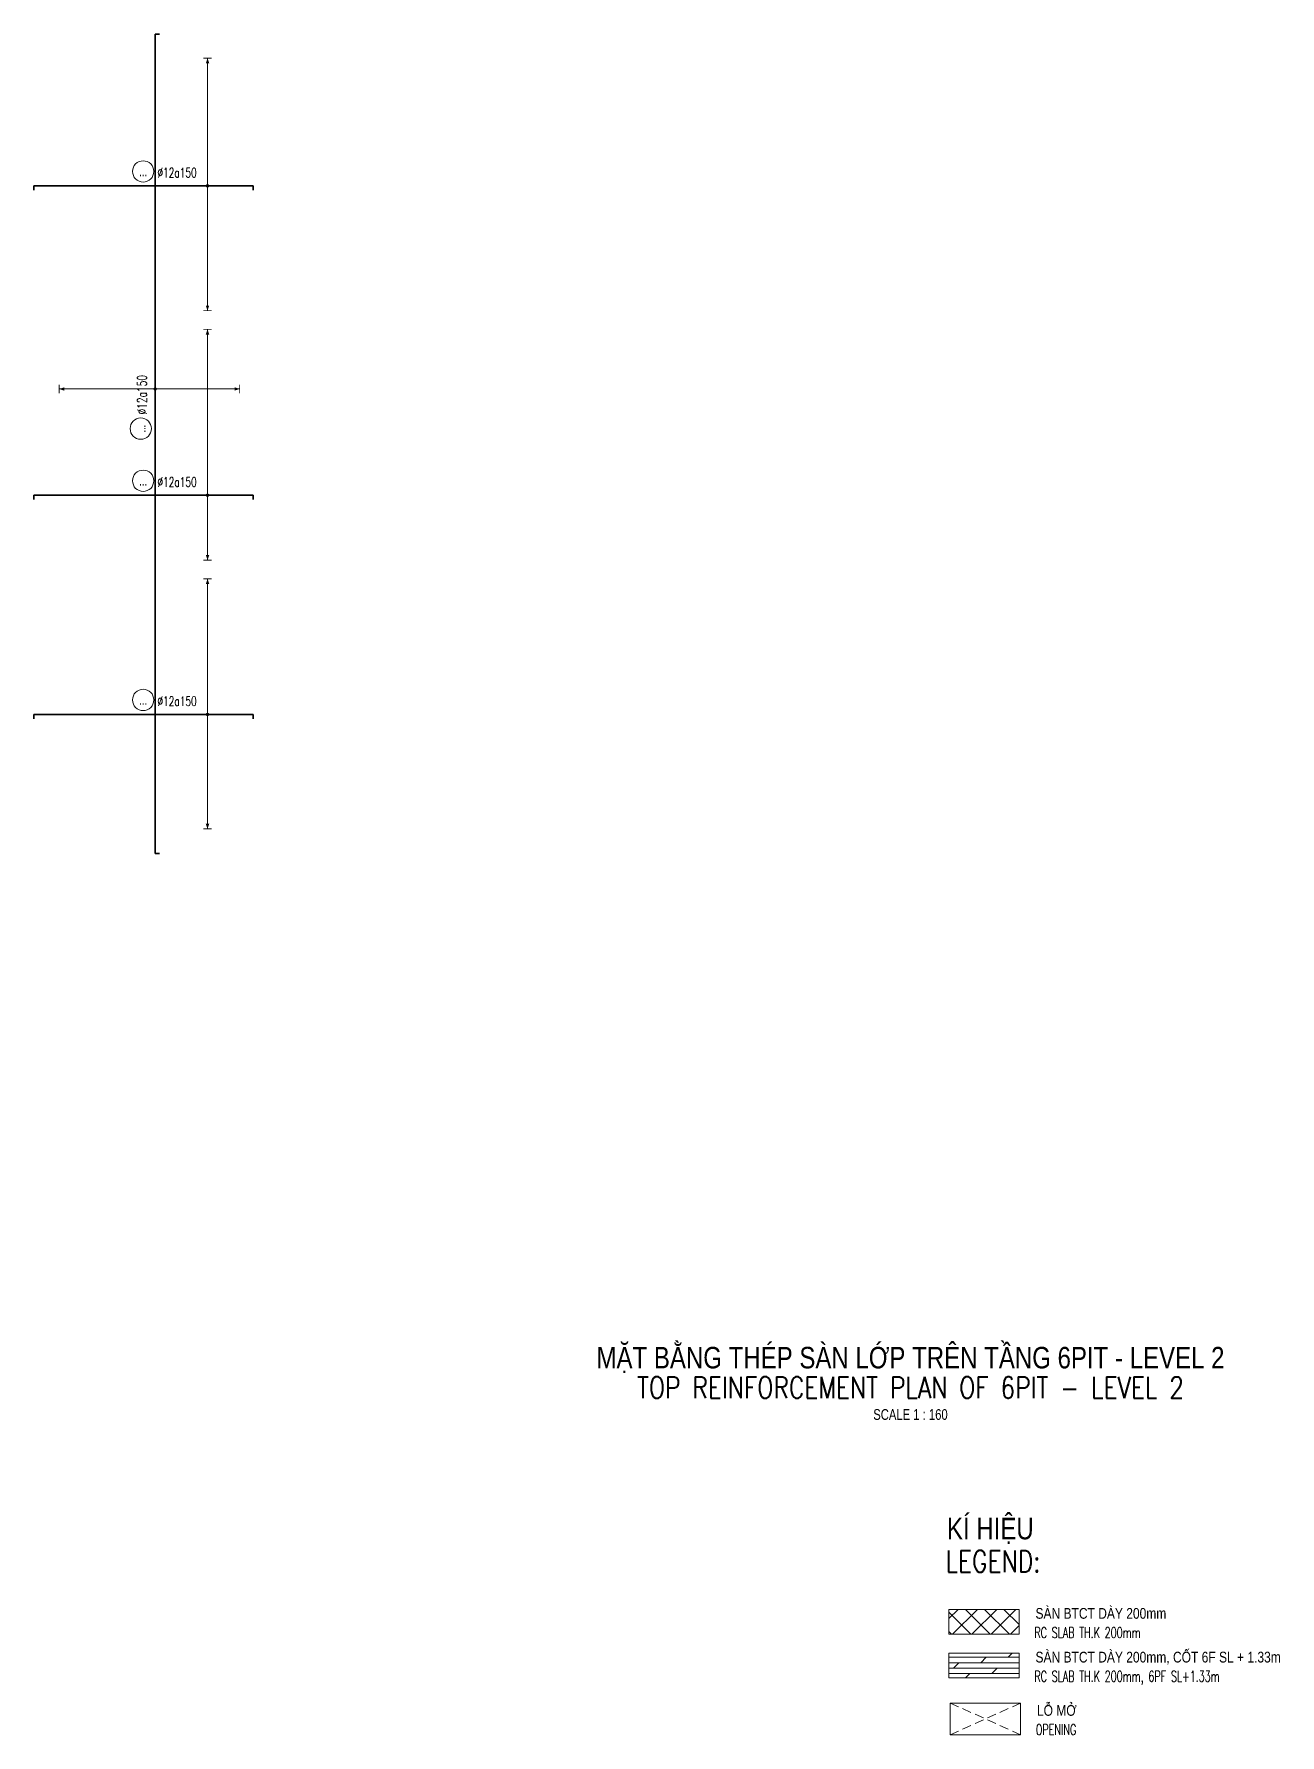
# Model space of a CAD drawing. Header units: millimetres. Extents: x 130700 to 300321, y -21307 to 38028.
# Drawn here: x 256850 to 300321, y -21307 to 38028 of the extents above; entities that cross this region are included whole.
import ezdxf
from ezdxf.enums import TextEntityAlignment as Align

# ---------------------------------------------------------------- set-up
doc = ezdxf.new("R2010")
doc.units = ezdxf.units.MM
doc.linetypes.add('DASHED2', pattern=[9.525, 6.35, -3.175])
doc.layers.get('0').update_dxf_attribs({"lineweight": 20})
for name, color, linetype, lineweight in [('NDC_S_ANNO', 7, 'Continuous', 20), ('NDC_S_DIM', 1, 'Continuous', 15), ('NDC_S_ENG TEXT', 2, 'Continuous', 20), ('NDC_S_ENG TITLE', 3, 'Continuous', 20), ('NDC_S_HATCH MATERIAL', 8, 'Continuous', 13), ('NDC_S_OPENING', 9, 'DASHED2', 13), ('NDC_S_REBAR', 4, 'Continuous', 35), ('NDC_S_SLAB', 2, 'Continuous', 20), ('NDC_S_TEXT SYMBOL', 7, 'Continuous', 20), ('NDC_S_VN TEXT', 7, 'Continuous', 20), ('NDC_S_VN TITLE', 6, 'Continuous', 35)]:
    doc.layers.add(name, color=color, linetype=linetype, lineweight=lineweight)
doc.styles.add('$0$NDC_EN TXT', font='romans.shx', dxfattribs={"width": 0.8})
doc.styles.add('ARIAL', font='arial.ttf', dxfattribs={"width": 0.7})
doc.styles.add('NDC_ANNO', font='', dxfattribs={"width": 0.8})
doc.styles.add('NDC_EN TXT', font='romans.shx', dxfattribs={"width": 0.8})
doc.styles.add('NDC_ROMANS', font='romans.shx', dxfattribs={"width": 0.7})
doc.styles.add('NDC_VIE TXT', font='arial.ttf', dxfattribs={"width": 0.8})
doc.styles.get('NDC_ANNO').set_extended_font_data('Dotum')

# ---------------------------------------------------------------- blocks, each defined once
blk = doc.blocks.new('Drawing name_symbol')
at = {"layer": 'NDC_S_ENG TITLE', "style": 'NDC_EN TXT', "width": 0.8}
blk.add_attdef('SECTDET1', text='', height=5, dxfattribs=at).set_placement((0, 1.01), align=Align.CENTER)
at = {"layer": 'NDC_S_TEXT SYMBOL', "lineweight": 25, "style": 'NDC_ANNO', "width": 0.8}
blk.add_attdef('SSCALE', text='', height=2.5, dxfattribs=at).set_placement((0, -4), align=Align.CENTER)
at = {"layer": 'NDC_S_VN TITLE', "style": 'NDC_VIE TXT', "width": 0.8}
blk.add_attdef('SECTDET2', text='', height=5, dxfattribs=at).set_placement((0, 7.97), align=Align.CENTER)
blk = doc.blocks.new('*U17')
h = blk.add_hatch(color=6)
edge = h.paths.add_edge_path()
edge.add_arc((9.35, 0), 0.3, 0, 360)
at = {"layer": 'NDC_S_DIM', "color": 6}
for q in [(9.35, 38.57), (9.35, -15.1)]:
    blk.add_line((9.35, 0), q, dxfattribs=at)
for points in [[(8.35, 38.57, 0.2, 0.2, 0), (10.35, 38.57, 0, 0, 0)], [(8.35, -15.1, 0.2, 0.2, 0), (10.35, -15.1, 0, 0, 0)]]:
    blk.add_lwpolyline(points, format="xyseb", dxfattribs=at)
at = {"layer": 'NDC_S_DIM'}
blk.add_circle((-5.62, 3.36), 2.48, dxfattribs=at)
at = {"layer": 'NDC_S_DIM', "color": 6}
blk.add_circle((9.35, 0), 0.3, dxfattribs=at)
for points in [[(8.95, 37.37), (9.35, 38.57), (9.75, 37.37)], [(8.95, -13.9), (9.35, -15.1), (9.75, -13.9)]]:
    blk.add_solid(points, dxfattribs=at)
at = {"layer": 'NDC_S_REBAR'}
for p, q in [((0, 0), (-31.01, 0)), ((-31.01, 0), (-31.01, -1)), ((0, 0), (19.99, 0)), ((19.99, 0), (19.99, -1)), ((-31.01, -1), (-31.01, -1)), ((19.99, -1), (19.99, -1))]:
    blk.add_line(p, q, dxfattribs=at)
at = {"layer": 'NDC_S_VN TEXT', "style": 'ARIAL', "width": 0.7}
blk.add_attdef('KHT', text='', height=2.2, dxfattribs=at).set_placement((-5.62, 3.36), align=Align.MIDDLE_CENTER)
at = {"layer": 'NDC_S_VN TEXT', "color": 3, "style": 'NDC_ROMANS', "width": 0.7}
blk.add_attdef('DKT', (-2.32, 1.98), '', height=2.2, dxfattribs=at)
blk = doc.blocks.new('*U24')
h = blk.add_hatch(color=6)
edge = h.paths.add_edge_path()
edge.add_arc((3.25, 0), 0.3, 0, 360)
at = {"layer": 'NDC_S_DIM', "color": 6}
for q in [(3.25, 22.36), (3.25, -19.64)]:
    blk.add_line((3.25, 0), q, dxfattribs=at)
for points in [[(2.25, 22.36, 0.2, 0.2, 0), (4.25, 22.36, 0, 0, 0)], [(2.25, -19.64, 0.2, 0.2, 0), (4.25, -19.64, 0, 0, 0)]]:
    blk.add_lwpolyline(points, format="xyseb", dxfattribs=at)
at = {"layer": 'NDC_S_DIM'}
blk.add_circle((-5.98, 3.36), 2.48, dxfattribs=at)
at = {"layer": 'NDC_S_DIM', "color": 6}
blk.add_circle((3.25, 0), 0.3, dxfattribs=at)
for points in [[(2.85, 21.16), (3.25, 22.36), (3.65, 21.16)], [(2.85, -18.44), (3.25, -19.64), (3.65, -18.44)]]:
    blk.add_solid(points, dxfattribs=at)
at = {"layer": 'NDC_S_REBAR'}
for p, q in [((0, 0), (-104.77, 0)), ((-104.77, 0), (-104.77, -1)), ((0, 0), (85.79, 0)), ((85.79, 0), (85.79, -1)), ((-104.77, -1), (-104.77, -1)), ((85.79, -1), (85.79, -1))]:
    blk.add_line(p, q, dxfattribs=at)
at = {"layer": 'NDC_S_VN TEXT', "style": 'ARIAL', "width": 0.7}
blk.add_attdef('KHT', text='', height=2.2, dxfattribs=at).set_placement((-5.98, 3.36), align=Align.MIDDLE_CENTER)
at = {"layer": 'NDC_S_VN TEXT', "color": 3, "style": 'NDC_ROMANS', "width": 0.7}
blk.add_attdef('DKT', (-2.68, 1.98), '', height=2.2, dxfattribs=at)
blk = doc.blocks.new('*U84')
h = blk.add_hatch(color=6)
edge = h.paths.add_edge_path()
edge.add_arc((9.35, 0), 0.3, 0, 360)
at = {"layer": 'NDC_S_DIM', "color": 6}
for q in [(9.35, 31.54), (9.35, -26.63)]:
    blk.add_line((9.35, 0), q, dxfattribs=at)
for points in [[(8.35, 31.54, 0.2, 0.2, 0), (10.35, 31.54, 0, 0, 0)], [(8.35, -26.63, 0.2, 0.2, 0), (10.35, -26.63, 0, 0, 0)]]:
    blk.add_lwpolyline(points, format="xyseb", dxfattribs=at)
at = {"layer": 'NDC_S_DIM'}
blk.add_circle((-5.62, 3.36), 2.48, dxfattribs=at)
at = {"layer": 'NDC_S_DIM', "color": 6}
blk.add_circle((9.35, 0), 0.3, dxfattribs=at)
for points in [[(8.95, 30.34), (9.35, 31.54), (9.75, 30.34)], [(8.95, -25.43), (9.35, -26.63), (9.75, -25.43)]]:
    blk.add_solid(points, dxfattribs=at)
at = {"layer": 'NDC_S_REBAR'}
for p, q in [((0, 0), (-31.01, 0)), ((-31.01, 0), (-31.01, -1)), ((0, 0), (19.99, 0)), ((19.99, 0), (19.99, -1)), ((-31.01, -1), (-31.01, -1)), ((19.99, -1), (19.99, -1))]:
    blk.add_line(p, q, dxfattribs=at)
at = {"layer": 'NDC_S_VN TEXT', "style": 'ARIAL', "width": 0.7}
blk.add_attdef('KHT', text='', height=2.2, dxfattribs=at).set_placement((-5.62, 3.36), align=Align.MIDDLE_CENTER)
at = {"layer": 'NDC_S_VN TEXT', "color": 3, "style": 'NDC_ROMANS', "width": 0.7}
blk.add_attdef('DKT', (-2.32, 1.98), '', height=2.2, dxfattribs=at)
blk = doc.blocks.new('*U83')
h = blk.add_hatch(color=6)
edge = h.paths.add_edge_path()
edge.add_arc((9.35, 0), 0.3, 0, 360)
at = {"layer": 'NDC_S_DIM', "color": 6}
for q in [(9.35, 29.72), (9.35, -29.03)]:
    blk.add_line((9.35, 0), q, dxfattribs=at)
for points in [[(8.35, 29.72, 0.2, 0.2, 0), (10.35, 29.72, 0, 0, 0)], [(8.35, -29.03, 0.2, 0.2, 0), (10.35, -29.03, 0, 0, 0)]]:
    blk.add_lwpolyline(points, format="xyseb", dxfattribs=at)
at = {"layer": 'NDC_S_DIM'}
blk.add_circle((-5.62, 3.36), 2.48, dxfattribs=at)
at = {"layer": 'NDC_S_DIM', "color": 6}
blk.add_circle((9.35, 0), 0.3, dxfattribs=at)
for points in [[(8.95, 28.52), (9.35, 29.72), (9.75, 28.52)], [(8.95, -27.83), (9.35, -29.03), (9.75, -27.83)]]:
    blk.add_solid(points, dxfattribs=at)
at = {"layer": 'NDC_S_REBAR'}
for p, q in [((0, 0), (-31.01, 0)), ((-31.01, 0), (-31.01, -1)), ((0, 0), (19.99, 0)), ((19.99, 0), (19.99, -1)), ((-31.01, -1), (-31.01, -1)), ((19.99, -1), (19.99, -1))]:
    blk.add_line(p, q, dxfattribs=at)
at = {"layer": 'NDC_S_VN TEXT', "style": 'ARIAL', "width": 0.7}
blk.add_attdef('KHT', text='', height=2.2, dxfattribs=at).set_placement((-5.62, 3.36), align=Align.MIDDLE_CENTER)
at = {"layer": 'NDC_S_VN TEXT', "color": 3, "style": 'NDC_ROMANS', "width": 0.7}
blk.add_attdef('DKT', (-2.32, 1.98), '', height=2.2, dxfattribs=at)

msp = doc.modelspace()

# ---------------------------------------------------------------- hatches: boundary and pattern name
at = {"layer": 'NDC_S_HATCH MATERIAL', "ltscale": 100}
h = msp.add_hatch(dxfattribs=at)
h.set_pattern_fill('ANSI37', color=256, scale=150)
h.set_pattern_definition([(45, (92885.17, -13093.96), (-336.7596, 336.7596), []), (135, (92885.17, -13093.96), (-336.7596, -336.7596), [])])
h.paths.add_polyline_path([(288765, -16925), (288765, -17790), (291224, -17790), (291224, -16925)])
h = msp.add_hatch(dxfattribs=at)
h.set_pattern_fill('DOLMIT', color=256, scale=30)
h.set_pattern_definition([(0, (122052.6, 1597.34), (0, 190.5), []), (45, (122052.6, 1597.34), (-380.9997, 380.9997), [269.4077, -538.8154])])
h.paths.add_polyline_path([(288765, -18451), (291224, -18451), (291224, -19316), (288765, -19316)])

# ---------------------------------------------------------------- linework, layer by layer
at = {"layer": 'NDC_S_OPENING', "ltscale": 50}
for p, q in [((288815, -20192), (291273, -21301)), ((288815, -21301), (291273, -20192))]:
    msp.add_line(p, q, dxfattribs=at)
at = {"layer": 'NDC_S_SLAB'}
for points in [[(288765, -16925), (291224, -16925), (291224, -17790), (288765, -17790)], [(288765, -18451), (291224, -18451), (291224, -19316), (288765, -19316)], [(288815, -20192), (291273, -20192), (291273, -21301), (288815, -21301)]]:
    msp.add_lwpolyline(points, close=True, dxfattribs=at)

# ---------------------------------------------------------------- block references
at = {"layer": 'NDC_S_ANNO', "xscale": 150, "yscale": 150, "zscale": 150}
msp.add_blockref('Drawing name_symbol', (287429, -9715), dxfattribs=at).add_auto_attribs({'SECTDET1': 'TOP REINFORCEMENT PLAN OF 6PIT - LEVEL 2', 'SECTDET2': 'MẶT BẰNG THÉP SÀN LỚP TRÊN TẦNG 6PIT - LEVEL 2', 'SSCALE': 'SCALE 1 : 160'})
at = {"layer": 'NDC_S_REBAR', "xscale": 150, "yscale": 150, "zscale": 150, "rotation": 90}
msp.add_blockref('*U24', (261080, 25159), dxfattribs=at).add_auto_attribs({'KHT': '...', 'DKT': '%%c12a150'})
at = {"layer": 'NDC_S_REBAR', "xscale": 150, "yscale": 150, "zscale": 150}
for name, p in [('*U83', (261501, 32730)), ('*U17', (261501, 21939)), ('*U84', (261501, 14294))]:
    msp.add_blockref(name, p, dxfattribs=at).add_auto_attribs({'KHT': '...', 'DKT': '%%c12a150'})

# ---------------------------------------------------------------- texts
at = {"layer": 'NDC_S_ENG TEXT', "style": '$0$NDC_EN TXT'}
for s, height, width, p in [('LEGEND:', 750, 0.8, (288651, -15624)), ('RC SLAB TH.K 200mm', 375, 0.65, (291752, -17922)), ('RC SLAB TH.K 200mm, 6PF SL+1.33m', 375, 0.65, (291752, -19448)), ('OPENING', 375, 0.65, (291802, -21307))]:
    msp.add_text(s, height=height, dxfattribs=dict(at, width=width)).set_placement(p)
at = {"layer": 'NDC_S_VN TEXT', "style": 'NDC_VIE TXT', "width": 0.8}
msp.add_text('KÍ HIỆU', height=750, dxfattribs=at).set_placement((288701, -13732), align=Align.TOP_LEFT)
for s, p in [('SÀN BTCT DÀY 200mm', (291791, -17253)), ('SÀN BTCT DÀY 200mm, CỐT 6F SL + 1.33m', (291791, -18779)), ('LỖ MỞ', (291841, -20638))]:
    msp.add_text(s, height=375, dxfattribs=at).set_placement(p)

doc.saveas('drawing.dxf')
